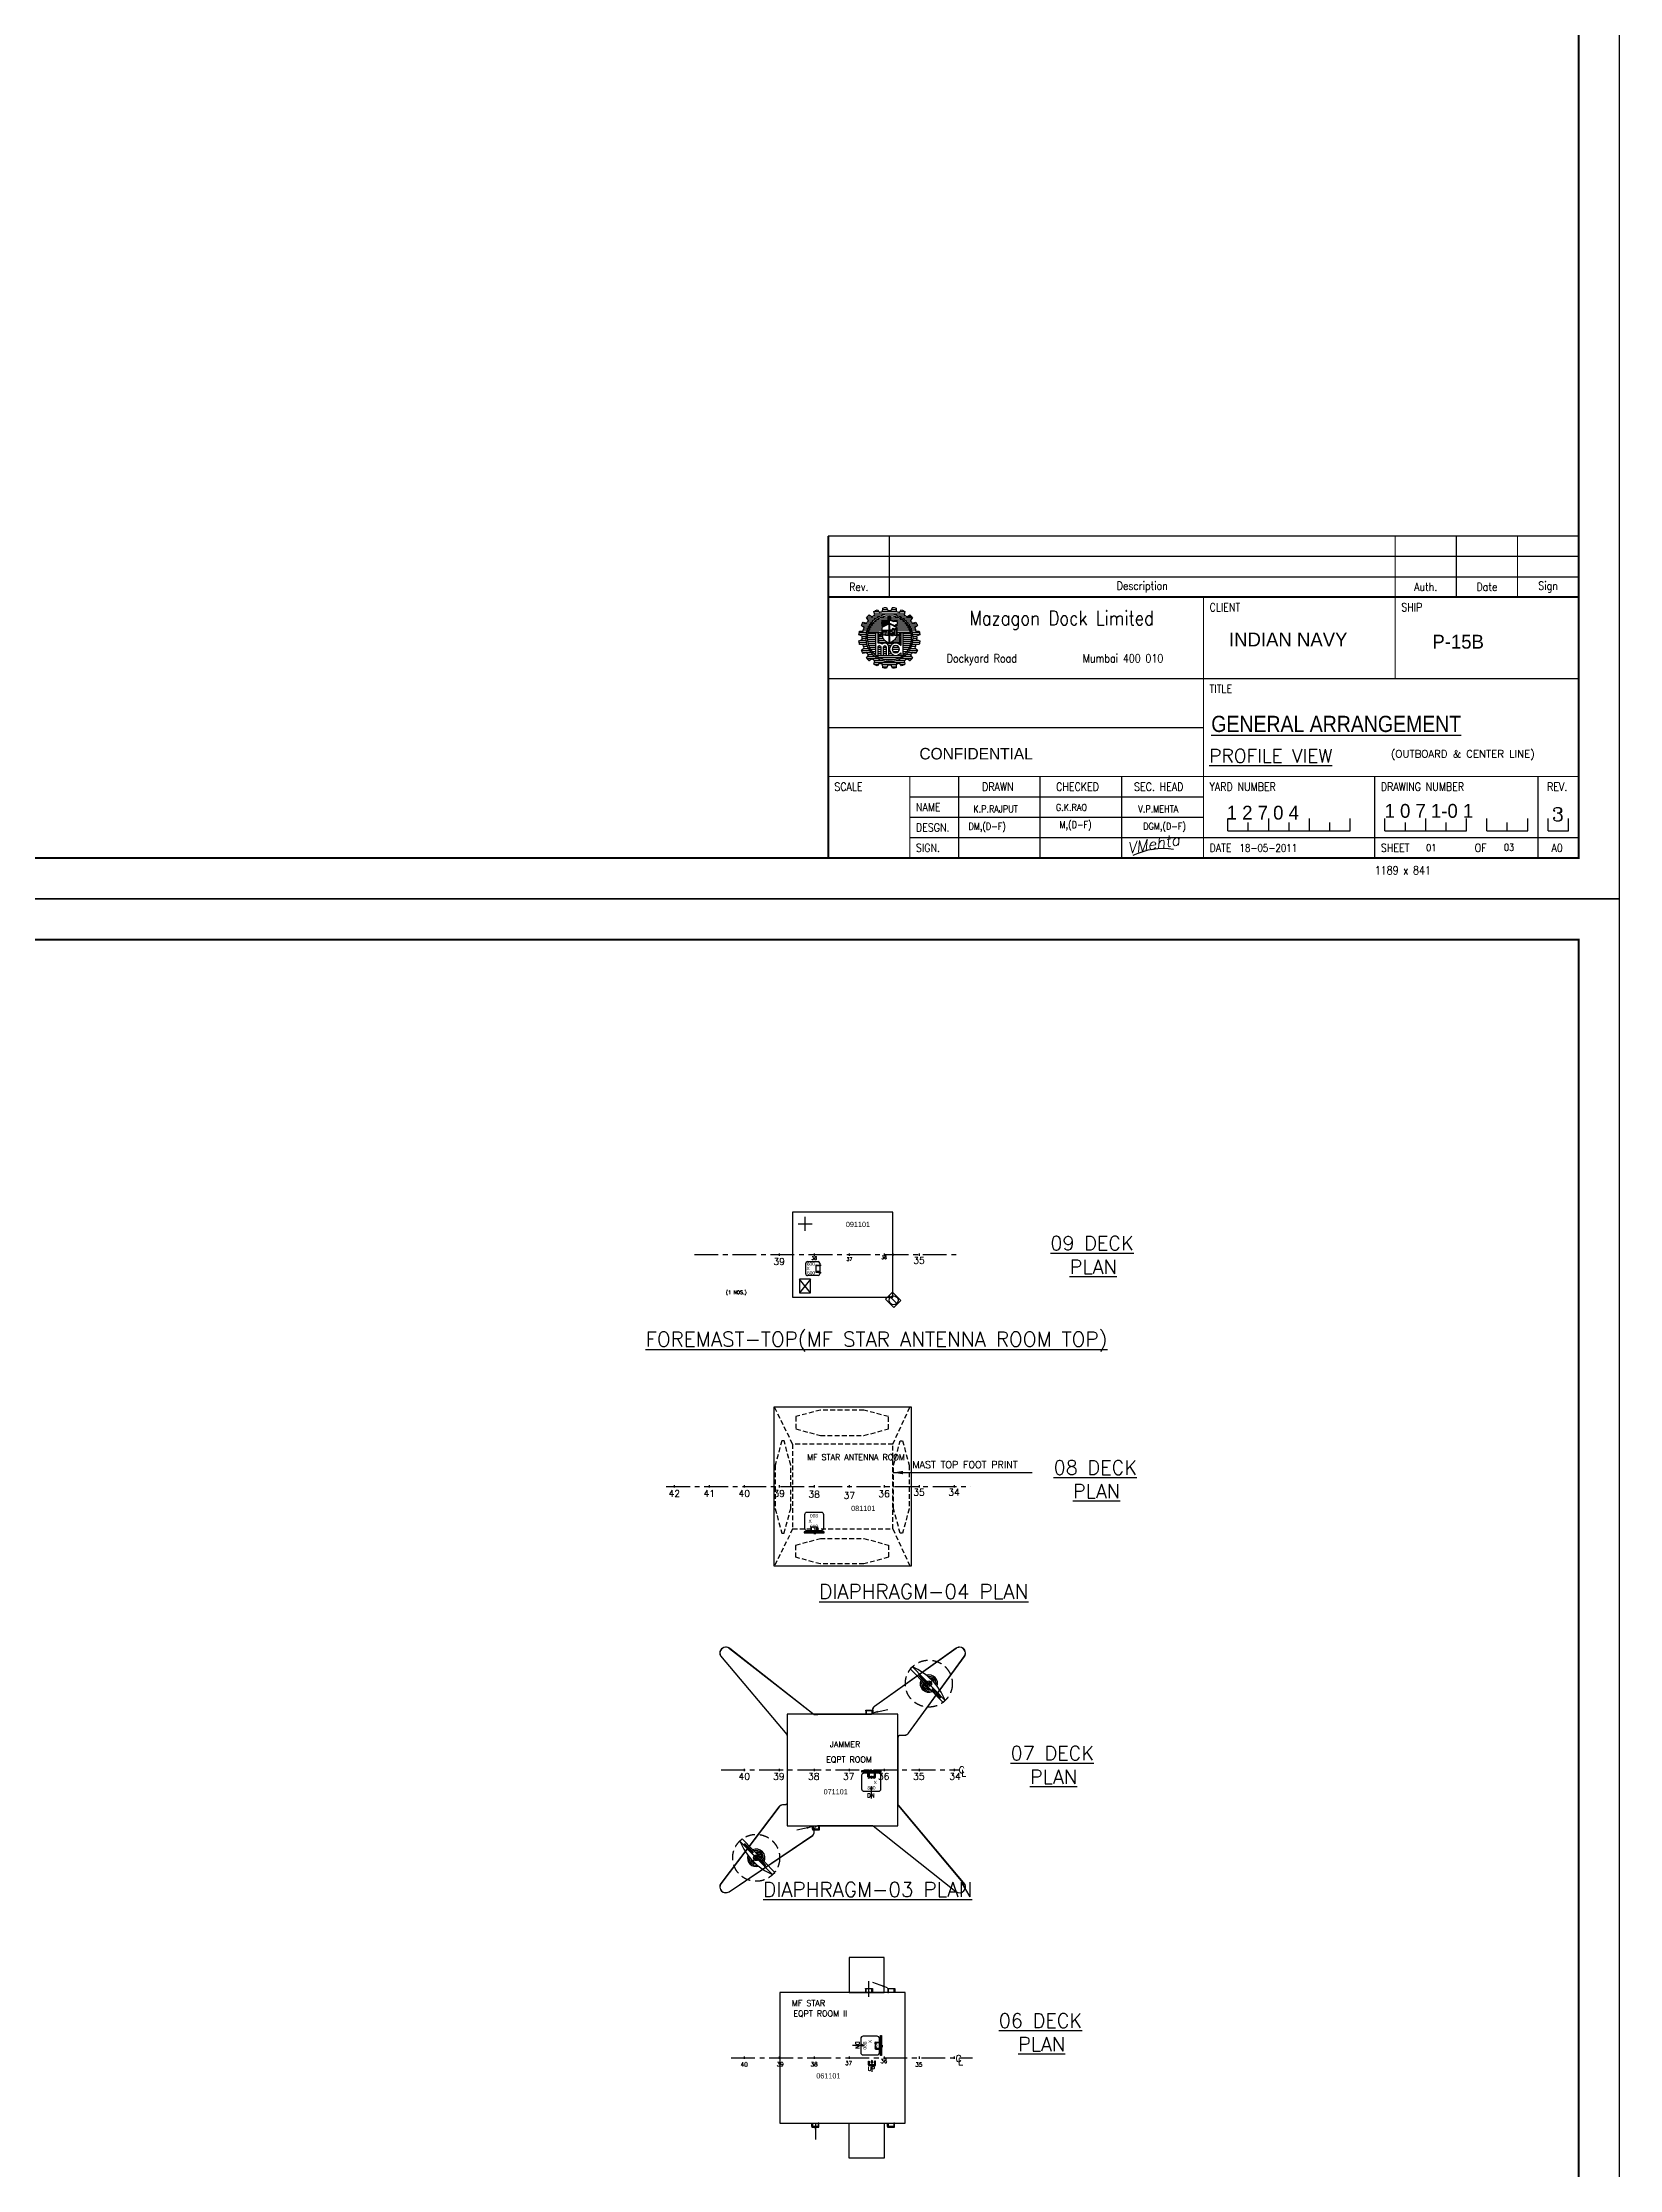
# Model space of a CAD drawing. Header units: inches. Extents: x -439515 to 171412, y -8673 to 415183.
# Drawn here: x 113415 to 171412, y 196892 to 275123 of the extents above; entities that cross this region are included whole.
import ezdxf
from ezdxf.enums import TextEntityAlignment as Align

# ---------------------------------------------------------------- set-up
doc = ezdxf.new("R2010")
doc.units = ezdxf.units.IN
doc.header["$LTSCALE"] = 700
doc.header["$MEASUREMENT"] = 0
for name, pattern in [('CENTER', [2, 1.25, -0.25, 0.25, -0.25]), ('DASHED', [0.75, 0.5, -0.25]), ('HIDDEN', [0.375, 0.25, -0.125])]:
    doc.linetypes.add(name, pattern=pattern)
for name, color, linetype in [('00', 7, 'Continuous'), ('01', 7, 'Continuous'), ('COMPT.NOS', 4, 'Continuous'), ('COMPTNAME', 7, 'Continuous'), ('HATCH', 142, 'Continuous'), ('HATCHES', 7, 'Continuous'), ('INDEX', 7, 'Continuous'), ('LIGHT_BULKHEADS', 7, 'Continuous'), ('PLAT1', 3, 'Continuous'), ('UP-DOWN', 7, 'Continuous'), ('WEAPON TEXT', 7, 'Continuous')]:
    doc.layers.add(name, color=color, linetype=linetype)
doc.styles.add('ROMANS', font='romans')
doc.styles.add('ROMANT', font='romant', dxfattribs={"width": 0.85, "height": 45})
doc.styles.add('SCRIPT', font='scriptc.shx', dxfattribs={"width": 0.8, "height": 150})
doc.styles.add('style1', font='romans.shx', dxfattribs={"height": 250})
doc.styles.add('style2', font='romanc.shx')
doc.dimstyles.new('ISO-25', dxfattribs={"dimtxt": 2.5, "dimasz": 2.5, "dimexe": 1.25, "dimexo": 0.625, "dimtad": 1, "dimdsep": 46, "dimtxsty": 'Standard', "dimcen": 2.5, "dimadec": 0, "dimazin": 0, "dimtfac": 1, "dimtmove": 2, "dimatfit": 3, "dimfxl": 1, "dimtolj": 1, "dimtzin": 0, "dimarcsym": 0})
doc.dimstyles.new('N HINDURAO', dxfattribs={"dimscale": 150, "dimtxt": 2.25, "dimasz": 2.5, "dimexe": 0.625, "dimexo": 0.625, "dimtad": 1, "dimdec": 0, "dimtxsty": 'ROMANS', "dimcen": 2.5, "dimclrd": 256, "dimclre": 7, "dimadec": 0, "dimazin": 0, "dimtfac": 1, "dimtdec": 0, "dimtmove": 0, "dimatfit": 3, "dimfxl": 1, "dimlwe": -1, "dimarcsym": 0})
doc.dimstyles.get("Standard").update_dxf_attribs({"dimtxt": 150.18, "dimasz": 200.18, "dimexe": 0.8, "dimexo": 0.625, "dimgap": 0.09, "dimtad": 0, "dimtih": 1, "dimtoh": 1, "dimdec": 0, "dimzin": 0, "dimdsep": 46, "dimtxsty": 'Standard', "dimcen": 8.09, "dimclrd": 40, "dimclre": 40, "dimadec": 0, "dimazin": 0, "dimtfac": 1, "dimtdec": 0, "dimtofl": 0, "dimtmove": 0, "dimatfit": 3, "dimfxl": 1, "dimtolj": 1, "dimtzin": 0, "dimarcsym": 0})

# ---------------------------------------------------------------- blocks, each defined once
blk = doc.blocks.new('fghghj')
at = {"color": 3, "linetype": 'Continuous'}
blk.add_lwpolyline([(318315, -37952), (318615, -37952), (318615, -37927), (318315, -37927)], close=True, dxfattribs=at)
at = {"layer": '00', "color": 3}
for points in [[(318345, -38102), (318345, -37952), (318315, -37952), (318315, -38102)], [(318585, -38102), (318585, -37952), (318615, -37952), (318615, -38102)]]:
    blk.add_lwpolyline(points, close=True, dxfattribs=at)
at = {"layer": '01', "color": 4, "linetype": 'ByBlock'}
blk.add_line((318615, -37927), (318615, -37927), dxfattribs=at)
blk.add_line((318615, -37927), (318615, -37927), dxfattribs=at)
blk = doc.blocks.new('wthatchpln1')
at = {"color": 5}
blk.add_line((193269, 660133), (193269, 659708), dxfattribs=at)
for points in [[(193269, 660346), (193229, 660346), (193229, 660433), (193269, 660433)], [(193269, 660096), (193229, 660096), (193229, 660183), (193269, 660183)], [(193269, 659921), (193229, 659921), (193229, 659833), (193269, 659833)], [(193319, 660558), (193269, 660558), (193269, 659708), (193319, 659708)], [(193349, 660205), (193319, 660205), (193319, 660115), (193349, 660115)]]:
    blk.add_lwpolyline(points, close=True, dxfattribs=at)
at = {"layer": 'HATCH'}
blk.add_lwpolyline([(192429, 659833), (192429, 660433, -0.414214), (192529, 660533), (193129, 660533, -0.414214), (193229, 660433), (193229, 659833, -0.414214), (193129, 659733), (192529, 659733, -0.414214)], format="xyb", close=True, dxfattribs=at)
at = {"color": 3, "linetype": 'Continuous', "xscale": -1, "rotation": 90}
blk.add_blockref('fghghj', (155127, 978598), dxfattribs=at)
at = {"layer": 'HATCHES'}
for s, rotation, p in [('800', 270, (192511, 660297)), ('  X', 90, (192896, 659775)), ('800', 270, (192972, 660297))]:
    blk.add_text(s, height=150, rotation=rotation, dxfattribs=at).set_placement(p)
blk = doc.blocks.new('.8x.8mhatchplan11')
at = {"color": 5}
blk.add_line((216928, 639611), (216928, 640036), dxfattribs=at)
for points in [[(216928, 639823), (216888, 639823), (216888, 639911), (216928, 639911)], [(216928, 639648), (216888, 639648), (216888, 639561), (216928, 639561)], [(216978, 639186), (216928, 639186), (216928, 640036), (216978, 640036)], [(217008, 639539), (216978, 639539), (216978, 639629), (217008, 639629)], [(216928, 639398), (216888, 639398), (216888, 639311), (216928, 639311)]]:
    blk.add_lwpolyline(points, close=True, dxfattribs=at)
at = {"layer": 'HATCHES'}
blk.add_lwpolyline([(216088, 639911), (216088, 639311, 0.414214), (216188, 639211), (216788, 639211, 0.414214), (216888, 639311), (216888, 639911, 0.414214), (216788, 640011), (216188, 640011, 0.414214)], format="xyb", close=True, dxfattribs=at)
at = {"color": 3, "linetype": 'Continuous', "rotation": 90}
blk.add_blockref('fghghj', (178786, 321146), dxfattribs=at)
at = {"layer": 'HATCHES', "text_generation_flag": 4}
for s, p in [('800', (216341, 639785)), ('  X', (216556, 639969)), ('800', (216803, 639785))]:
    blk.add_text(s, height=150, rotation=270, dxfattribs=at).set_placement(p)
blk = doc.blocks.new('TITLE')
for p, q in [((-184, 79), (0, 79)), ((-184, 74), (0, 74)), ((-184, 69), (0, 69)), ((-184, 32), (-92, 32)), ((-152, 0), (-152, 20)), ((-132, 0), (-132, 20)), ((-112, 0), (-112, 20)), ((-164, 15), (-92, 15)), ((-164, 10), (-92, 10)), ((-86, 6.7), (-86, 9.7)), ((-86, 6.7), (-56, 6.7)), ((-81, 6.7), (-81, 8.7)), ((-76, 6.7), (-76, 9.7)), ((-71, 6.7), (-71, 8.7)), ((-66, 6.7), (-66, 9.7)), ((-61, 6.7), (-61, 8.7)), ((-56, 6.7), (-56, 9.7)), ((-47.5, 6.7), (-47.5, 9.7)), ((-47.5, 6.7), (-27.5, 6.7)), ((-42.5, 6.7), (-42.5, 8.7)), ((-37.5, 6.7), (-37.5, 9.7)), ((-32.5, 6.7), (-32.5, 8.7)), ((-27.5, 6.7), (-27.5, 9.7)), ((-22.5, 6.7), (-22.5, 9.7)), ((-22.5, 6.7), (-12.5, 6.7)), ((-17.5, 6.7), (-17.5, 8.7)), ((-12.5, 6.7), (-12.5, 9.7)), ((-12.5, 6.7), (-12.5, 9.7)), ((-7.5, 6.7), (-7.5, 9.7)), ((-7.5, 6.7), (-2.5, 6.7)), ((-2.5, 6.7), (-2.5, 9.7)), ((-92, 5), (-164, 5))]:
    blk.add_line(p, q)
at = {"color": 5}
for p, q in [((-175.67, 57.43), (-173.69, 57.43)), ((-174.59, 58.93), (-172.08, 58.93)), ((-174.41, 57.93), (-173.28, 57.93)), ((-174.27, 58.43), (-172.76, 58.43)), ((-174.18, 59.43), (-173.68, 59.43)), ((-172.9, 59.43), (-171.07, 59.43)), ((-172.8, 60.43), (-171.62, 60.43)), ((-172.67, 59.93), (-165.33, 59.93)), ((-170.83, 60.43), (-167.17, 60.43)), ((-170.65, 60.93), (-169.51, 60.93)), ((-170.04, 61.43), (-169.71, 61.43)), ((-169.25, 60.68), (-168.75, 60.68)), ((-168.49, 60.93), (-167.35, 60.93)), ((-168.3, 61.43), (-167.97, 61.43)), ((-166.93, 59.43), (-165.1, 59.43)), ((-166.38, 60.43), (-165.2, 60.43)), ((-165.92, 58.93), (-163.41, 58.93)), ((-165.24, 58.43), (-163.73, 58.43)), ((-164.72, 59.18), (-163.58, 59.18)), ((-164.72, 57.93), (-163.59, 57.93)), ((-164.33, 59.43), (-163.83, 59.43)), ((-164.31, 57.43), (-162.33, 57.43)), ((-176.44, 54.93), (-174.74, 54.93)), ((-176.42, 52.93), (-174.71, 52.93)), ((-176.36, 55.43), (-174.63, 55.43)), ((-176.33, 52.43), (-174.59, 52.43)), ((-176.09, 53.43), (-174.78, 53.43)), ((-175.8, 56.93), (-174.02, 56.93)), ((-175.72, 54.43), (-174.79, 54.43)), ((-175.68, 53.93), (-174.81, 53.93)), ((-175.4, 55.93), (-174.48, 55.93)), ((-175.23, 56.43), (-174.28, 56.43)), ((-166.26, 52.19), (-166.23, 52.19)), ((-163.98, 56.93), (-162.2, 56.93)), ((-163.72, 56.43), (-162.77, 56.43)), ((-163.52, 55.93), (-162.6, 55.93)), ((-163.41, 52.43), (-161.67, 52.43)), ((-163.37, 55.43), (-161.64, 55.43)), ((-163.29, 52.93), (-161.58, 52.93)), ((-163.26, 54.93), (-161.56, 54.93)), ((-163.22, 53.43), (-161.91, 53.43)), ((-163.21, 54.43), (-162.28, 54.43)), ((-163.19, 53.93), (-162.32, 53.93)), ((-175.84, 50.93), (-173.93, 50.93)), ((-175.6, 50.43), (-173.58, 50.43)), ((-175.37, 51.43), (-174.21, 51.43)), ((-175.35, 51.93), (-174.43, 51.93)), ((-174.53, 48.93), (-171.84, 48.93)), ((-174.36, 49.43), (-172.59, 49.43)), ((-174.3, 49.93), (-173.15, 49.93)), ((-174.02, 48.43), (-173.9, 48.43)), ((-172.7, 47.93), (-165.3, 47.93)), ((-172.69, 48.43), (-170.65, 48.43)), ((-172.62, 47.43), (-171.74, 47.43)), ((-170.67, 47.43), (-167.33, 47.43)), ((-167.35, 48.43), (-165.31, 48.43)), ((-166.33, 50.19), (-166.23, 50.19)), ((-166.26, 47.43), (-165.39, 47.43)), ((-166.17, 48.93), (-163.48, 48.93)), ((-165.42, 49.43), (-163.64, 49.43)), ((-164.86, 49.93), (-163.7, 49.93)), ((-164.42, 50.43), (-162.41, 50.43)), ((-164.1, 48.43), (-163.98, 48.43)), ((-164.07, 50.93), (-162.16, 50.93)), ((-163.79, 51.43), (-162.63, 51.43)), ((-163.57, 51.93), (-162.65, 51.93)), ((-170.64, 46.93), (-169.57, 46.93)), ((-168.44, 46.93), (-167.36, 46.93))]:
    blk.add_line(p, q, dxfattribs=at)
at = {"color": 2}
for p, q in [((-173.13, 57.43), (-170.98, 57.43)), ((-172.65, 57.93), (-170.98, 57.93)), ((-172.03, 58.43), (-169.38, 58.43)), ((-171.12, 58.93), (-169.38, 58.93)), ((-168.62, 58.93), (-166.89, 58.93)), ((-168.62, 58.43), (-165.97, 58.43)), ((-167.9, 57.93), (-167.88, 57.93)), ((-167.02, 57.93), (-165.35, 57.93)), ((-167.02, 57.43), (-164.88, 57.43)), ((-174.17, 55.43), (-170.85, 55.43)), ((-174.01, 55.93), (-170.85, 55.93)), ((-173.78, 56.43), (-170.85, 56.43)), ((-173.49, 56.93), (-170.55, 56.93)), ((-171.57, 54.93), (-171.1, 54.93)), ((-167.45, 56.93), (-164.51, 56.93)), ((-167.15, 56.43), (-164.22, 56.43)), ((-167.15, 55.93), (-164, 55.93)), ((-167.15, 55.43), (-163.83, 55.43)), ((-166.9, 54.93), (-166.43, 54.93))]:
    blk.add_line(p, q, dxfattribs=at)
at = {"color": 4}
for p, q in [((-170.98, 57.93), (-169, 57.93)), ((-170.98, 57.68), (-169, 57.68)), ((-170.98, 57.43), (-169.43, 57.43)), ((-169.38, 59.18), (-168.62, 59.18)), ((-169.38, 58.93), (-168.62, 58.93)), ((-169.38, 58.68), (-168.62, 58.68)), ((-169.38, 58.43), (-169, 58.43)), ((-169.38, 58.18), (-169, 58.18)), ((-168.92, 58.43), (-168.62, 58.43)), ((-170.55, 57.18), (-169.95, 57.18)), ((-170.55, 56.93), (-170.46, 56.93))]:
    blk.add_line(p, q, dxfattribs=at)
at = {"color": 1}
for p, q in [((-174.45, 54.19), (-172.39, 54.19)), ((-174.45, 53.69), (-172.39, 53.69)), ((-174.41, 54.69), (-172.39, 54.69)), ((-174.4, 53.19), (-172.39, 53.19)), ((-174.33, 55.19), (-172.39, 55.19)), ((-174.3, 52.69), (-172.39, 52.69)), ((-174.15, 52.19), (-172.39, 52.19)), ((-171.77, 55.19), (-171.57, 55.19)), ((-171.77, 54.69), (-171.57, 54.69)), ((-171.77, 54.19), (-171.57, 54.19)), ((-171.77, 53.69), (-171.57, 53.69)), ((-171.77, 53.19), (-171.57, 53.19)), ((-171.38, 54.69), (-171.06, 54.69)), ((-171.15, 52.69), (-170.41, 52.69)), ((-169.82, 52.69), (-167.91, 52.69)), ((-169.24, 52.19), (-168.64, 52.19)), ((-167, 52.69), (-166.23, 52.69)), ((-166.94, 54.69), (-166.62, 54.69)), ((-166.43, 55.19), (-166.23, 55.19)), ((-166.43, 54.69), (-166.23, 54.69)), ((-166.43, 54.19), (-166.23, 54.19)), ((-166.43, 53.69), (-166.23, 53.69)), ((-166.43, 53.19), (-166.23, 53.19)), ((-165.61, 55.19), (-163.68, 55.19)), ((-165.61, 54.69), (-163.59, 54.69)), ((-165.61, 54.19), (-163.55, 54.19)), ((-165.61, 53.69), (-163.55, 53.69)), ((-165.61, 53.19), (-163.6, 53.19)), ((-165.61, 52.69), (-163.7, 52.69)), ((-165.61, 52.19), (-163.85, 52.19)), ((-173.95, 51.69), (-172.39, 51.69)), ((-173.68, 51.19), (-172.39, 51.19)), ((-173.34, 50.69), (-172.39, 50.69)), ((-172.91, 50.19), (-172.39, 50.19)), ((-172.35, 49.69), (-165.65, 49.69)), ((-171.77, 51.69), (-171.13, 51.69)), ((-171.77, 51.19), (-171.13, 51.19)), ((-171.77, 50.69), (-171.13, 50.69)), ((-171.77, 50.19), (-171.13, 50.19)), ((-171.58, 49.19), (-166.42, 49.19)), ((-170.44, 51.69), (-169.79, 51.69)), ((-170.43, 51.19), (-169.79, 51.19)), ((-170.43, 50.69), (-169.79, 50.69)), ((-170.43, 50.19), (-169.79, 50.19)), ((-170.26, 48.69), (-167.74, 48.69)), ((-169.15, 51.69), (-168.91, 51.69)), ((-169.15, 51.19), (-168.98, 51.19)), ((-169.15, 50.69), (-168.88, 50.69)), ((-169.15, 50.19), (-168.57, 50.19)), ((-168.34, 51.19), (-166.56, 51.19)), ((-168.22, 51.69), (-166.69, 51.69)), ((-168.16, 50.69), (-166.74, 50.69)), ((-165.61, 51.69), (-164.06, 51.69)), ((-165.61, 51.19), (-164.32, 51.19)), ((-165.61, 50.69), (-164.66, 50.69)), ((-165.61, 50.19), (-165.09, 50.19))]:
    blk.add_line(p, q, dxfattribs=at)
at = {"color": 3}
for p, q in [((-171.77, 52.69), (-171.75, 52.69)), ((-171.57, 53.93), (-170.57, 53.93)), ((-171.57, 53.43), (-170.16, 53.43)), ((-171.57, 52.93), (-169.42, 52.93)), ((-171.38, 54.43), (-170.76, 54.43)), ((-166.43, 52.93), (-168.58, 52.93)), ((-166.43, 53.43), (-167.85, 53.43)), ((-166.43, 53.93), (-167.43, 53.93)), ((-166.62, 54.43), (-167.24, 54.43))]:
    blk.add_line(p, q, dxfattribs=at)
for points, const_width in [([(0, 79), (0, 0), (-184, 0), (-184, 79)], 0.5), ([(-169, 64), (-169, 79)], 0.3), ([(-45, 44), (-45, 79)], 0.3), ([(-30, 64), (-30, 79)], 0.3), ([(-15, 64), (-15, 79)], 0.3), ([(-184, 64), (0, 64)], 0.5), ([(-92, 0), (-92, 64)], 0.3), ([(-184, 44), (0, 44)], 0.3), ([(-184, 20), (0, 20)], 0.3), ([(-164, 0), (-164, 20)], 0.3), ([(-50, 0), (-50, 20)], 0.3), ([(-10, 0), (-10, 20)], 0.3), ([(-92, 5), (0, 5)], 0.3)]:
    blk.add_lwpolyline(points, dxfattribs=dict(const_width=const_width))
at = {"color": 7}
for points in [[(-164.75, 59.16), (-164.03, 59.62, -0.030555), (-163.38, 58.97), (-163.84, 58.25, -0.030541), (-163.36, 57.59), (-162.54, 57.81, -0.030563), (-162.12, 56.99), (-162.78, 56.45, -0.030538), (-162.53, 55.67), (-161.68, 55.62, -0.030561), (-161.54, 54.72), (-162.33, 54.41, -0.030555), (-162.33, 53.59), (-161.54, 53.28, -0.030545), (-161.68, 52.38), (-162.53, 52.33, -0.030521), (-162.78, 51.55), (-162.12, 51.01, -0.030548), (-162.54, 50.19), (-163.36, 50.41, -0.030541), (-163.84, 49.75), (-163.38, 49.03, -0.030544), (-164.03, 48.38), (-164.75, 48.84, -0.03053), (-165.41, 48.36), (-165.19, 47.54, -0.030541), (-166.01, 47.12), (-166.55, 47.78, -0.030556), (-167.33, 47.53), (-167.38, 46.68, -0.030545), (-168.28, 46.54), (-168.59, 47.33, -0.030537), (-169.41, 47.33), (-169.72, 46.54, -0.030594), (-170.62, 46.68), (-170.67, 47.53, -0.030556), (-171.45, 47.78), (-171.99, 47.12, -0.030541), (-172.81, 47.54), (-172.59, 48.36, -0.030515), (-173.25, 48.84), (-173.97, 48.38, -0.030567), (-174.62, 49.03), (-174.16, 49.75, -0.03053), (-174.64, 50.41), (-175.46, 50.19, -0.030556), (-175.88, 51.01), (-175.22, 51.55, -0.030532), (-175.47, 52.33), (-176.32, 52.38, -0.030545), (-176.47, 53.28), (-175.67, 53.59, -0.030555), (-175.67, 54.41), (-176.47, 54.72, -0.030562), (-176.32, 55.62), (-175.47, 55.67, -0.030549), (-175.22, 56.45), (-175.88, 56.99, -0.03057), (-175.46, 57.81), (-174.64, 57.59, -0.03053), (-174.16, 58.25), (-174.62, 58.97, -0.030578), (-173.97, 59.62), (-173.25, 59.16, -0.030537), (-172.59, 59.64), (-172.81, 60.46, -0.030541), (-171.99, 60.88), (-171.45, 60.22, -0.030561), (-170.67, 60.47), (-170.62, 61.32, -0.030589), (-169.72, 61.47), (-169.41, 60.67, -0.030537), (-168.59, 60.67), (-168.28, 61.47, -0.03054), (-167.38, 61.32), (-167.33, 60.47, -0.030561), (-166.55, 60.22), (-166.01, 60.88, -0.030541), (-165.19, 60.46), (-165.41, 59.64, -0.030551), (-164.75, 59.16)], [(-169.15, 49.71), (-169.15, 51.77, 0.66047), (-170.78, 52.47, 0.282754), (-171.77, 52.68), (-171.77, 55.2), (-172.39, 55.2), (-172.39, 49.72), (-172.36, 49.7), (-171.77, 49.7), (-171.77, 51.8, -0.961592), (-171.13, 51.77), (-171.13, 49.7), (-170.43, 49.7), (-170.44, 51.77, -0.999192), (-169.79, 51.77), (-169.79, 49.71), (-169.15, 49.71)], [(-169.66, 54.55), (-169.98, 54.55), (-169.98, 55.05), (-170.09, 55.05), (-170.09, 54.84, -0.414044), (-170.25, 54.69), (-170.42, 54.7), (-170.5, 54.76), (-170.54, 54.85), (-170.57, 54.98), (-170.6, 55.22), (-170.61, 55.35), (-170.42, 55.35), (-170.42, 55.68), (-170.71, 55.68), (-170.71, 55.92), (-169.1, 55.92), (-169.1, 55.68), (-169.23, 55.68), (-169.23, 54.55), (-169.56, 54.55), (-169.56, 55.68), (-169.66, 55.68), (-169.66, 54.55)], [(-165.61, 49.72), (-165.61, 55.2), (-166.23, 55.2), (-166.23, 52.15, 0.720051), (-168.98, 51.23, 0.720051), (-166.23, 50.31), (-166.23, 49.7), (-165.64, 49.7)], [(-168.42, 55.26), (-168.34, 55.25), (-168.25, 55.24), (-168.18, 55.24), (-168.12, 55.23), (-168.07, 55.22), (-168.03, 55.21), (-168, 55.2), (-167.97, 55.19), (-167.95, 55.18), (-167.93, 55.17), (-167.91, 55.16), (-167.89, 55.14), (-167.88, 55.13), (-167.87, 55.11), (-167.86, 55.1), (-167.85, 55.08), (-167.84, 55.06), (-167.84, 55.04), (-167.83, 55.02), (-167.82, 55), (-167.82, 54.99), (-167.81, 54.97), (-167.81, 54.95), (-167.81, 54.93), (-167.8, 54.92), (-167.8, 54.9), (-167.8, 54.89), (-167.8, 54.88), (-167.8, 54.86), (-167.8, 54.85), (-167.8, 54.84), (-167.81, 54.82), (-167.81, 54.81), (-167.82, 54.79), (-167.82, 54.77), (-167.83, 54.75), (-167.84, 54.73), (-167.85, 54.71), (-167.86, 54.69), (-167.87, 54.68), (-167.88, 54.66), (-167.89, 54.64), (-167.9, 54.63), (-168.03, 54.5), (-168.29, 54.48), (-168.47, 54.52), (-168.52, 54.55), (-168.55, 54.55), (-168.57, 54.56), (-168.59, 54.58), (-168.62, 54.59), (-168.64, 54.6), (-168.67, 54.62), (-168.67, 54.62), (-168.68, 54.62), (-168.82, 54.7), (-168.87, 54.73), (-168.76, 55), (-168.7, 54.96), (-168.57, 54.89), (-168.43, 54.83), (-168.34, 54.81, 0.0031), (-168.29, 54.81, 0.006138), (-168.23, 54.81, 0.007533), (-168.19, 54.82, 0.074922), (-168.16, 54.82, 0.058387), (-168.13, 54.84, 0.078489), (-168.12, 54.85, 0.076313), (-168.1, 54.87, 0.107282), (-168.1, 54.9, 0.085825), (-168.11, 54.92, 0.079641), (-168.12, 54.95, 0.150922), (-168.14, 54.96, 0.019963), (-168.16, 54.96, 0.016112), (-168.19, 54.96), (-168.21, 54.96), (-168.24, 54.97, 0.018332), (-168.27, 54.97, 0.011157), (-168.32, 54.97), (-168.36, 54.97), (-168.4, 54.97), (-168.43, 54.98), (-168.47, 54.98), (-168.49, 54.99), (-168.52, 54.99), (-168.54, 55), (-168.56, 55), (-168.58, 55.01), (-168.59, 55.02), (-168.61, 55.02), (-168.62, 55.03), (-168.64, 55.03), (-168.65, 55.04), (-168.66, 55.04), (-168.68, 55.05), (-168.69, 55.05), (-168.7, 55.06), (-168.71, 55.07), (-168.72, 55.07), (-168.73, 55.08), (-168.74, 55.09), (-168.75, 55.09), (-168.76, 55.1), (-168.77, 55.11), (-168.77, 55.12), (-168.78, 55.12), (-168.79, 55.14), (-168.81, 55.15), (-168.82, 55.17), (-168.83, 55.18), (-168.84, 55.2, -0.459663), (-168.6, 55.6), (-168.21, 55.6), (-168.21, 55.68), (-168.86, 55.68), (-168.86, 55.94), (-167.23, 55.94), (-167.23, 55.69), (-167.38, 55.69), (-167.38, 54.55), (-167.71, 54.55), (-167.71, 55.68), (-167.83, 55.68), (-167.83, 55.33), (-168.41, 55.33, 0.888695), (-168.41, 55.26)], [(-168.31, 56.22), (-168.16, 56.39, 0.35935), (-167.42, 56.38), (-167.28, 56.2, -0.359283), (-168.31, 56.22)], [(-166.56, 51.23, 0.999727), (-168.34, 51.23, 0.999727), (-166.56, 51.23)]]:
    blk.add_lwpolyline(points, format="xyb", dxfattribs=at)
at = {"color": 6}
blk.add_lwpolyline([(-163.19, 54, 0.999963), (-174.81, 54, 0.999963), (-163.19, 54)], format="xyb", dxfattribs=at)
at = {"color": 1}
blk.add_lwpolyline([(-174.19, 55.37), (-174.28, 55.37, -0.773243), (-163.72, 55.37), (-163.82, 55.37, 0.76955), (-174.19, 55.37)], format="xyb", dxfattribs=at)
at = {"color": 3}
for points in [[(-169, 58.47), (-168.62, 58.28), (-168.62, 59.33), (-169, 59.36), (-169.38, 59.33), (-169.38, 57.99), (-170.98, 57.99), (-170.98, 57.28), (-170.55, 57.28), (-170.55, 56.88), (-169, 57.64), (-169, 58.47)], [(-169, 57.64), (-167.45, 56.87), (-167.45, 57.28), (-167.02, 57.28), (-167.02, 57.99), (-167.88, 57.99), (-167.88, 57.92), (-168.62, 58.28)], [(-169.07, 52.81), (-171.57, 52.81), (-171.57, 54.27), (-170.84, 54.88), (-170.85, 54.98), (-170.85, 55.02), (-170.85, 55.14), (-171.57, 54.54), (-171.57, 55.37), (-174.28, 55.37)], [(-168.93, 52.81), (-166.43, 52.81), (-166.43, 54.27), (-167.16, 54.88), (-167.15, 54.98), (-167.15, 55.02), (-167.15, 55.14), (-166.43, 54.54), (-166.43, 55.37), (-163.72, 55.37)]]:
    blk.add_lwpolyline(points, dxfattribs=at)
at = {"color": 4}
for points in [[(-169.07, 52.81), (-169.07, 57.43), (-170.85, 56.56), (-170.85, 55.35), (-170.85, 55.02), (-170.85, 54.98), (-170.84, 54.78), (-170.81, 54.61), (-170.72, 54.26), (-170.69, 54.18), (-170.61, 54), (-170.54, 53.86), (-170.45, 53.73), (-170.38, 53.64), (-170.26, 53.52), (-170.06, 53.34), (-169.84, 53.18), (-169.7, 53.08), (-169.51, 52.97), (-169.43, 52.93), (-169.35, 52.9), (-169.21, 52.85), (-169.16, 52.83), (-169.11, 52.82), (-169.07, 52.81)], [(-168.93, 52.81), (-168.93, 57.43), (-167.15, 56.56), (-167.15, 55.35), (-167.15, 55.02), (-167.15, 54.98), (-167.16, 54.78), (-167.19, 54.61), (-167.28, 54.26), (-167.31, 54.18), (-167.39, 54), (-167.47, 53.86), (-167.55, 53.73), (-167.62, 53.64), (-167.74, 53.52), (-167.95, 53.34), (-168.16, 53.18), (-168.3, 53.08), (-168.49, 52.97), (-168.57, 52.93), (-168.65, 52.9), (-168.79, 52.85), (-168.84, 52.83), (-168.89, 52.82), (-168.93, 52.81)]]:
    blk.add_lwpolyline(points, dxfattribs=at)
blk.add_lwpolyline([(-174.28, 55.37, 0.99991), (-163.72, 52.63, 0.127923), (-163.72, 55.37)], format="xyb", dxfattribs=at)
at = {"color": 7}
blk.add_lwpolyline([(-170.09, 55.68), (-169.99, 55.68), (-169.99, 55.35), (-170.09, 55.35), (-170.09, 55.68)], dxfattribs=at)
at = {"style": 'ROMANS', "width": 0.85}
for s, p in [('Description', (-107, 66.5)), ('Sign', (-7.5, 66.5)), ('Rev.', (-176.5, 66.5)), ('Auth.', (-37.5, 66.5)), ('Date', (-22.5, 66.5))]:
    blk.add_text(s, height=2, dxfattribs=at).set_placement(p, align=Align.MIDDLE)
at = {"color": 7, "style": 'ROMANT', "width": 0.85}
blk.add_text('Mazagon Dock Limited', height=3.5, dxfattribs=at).set_placement((-126.77, 57.1), align=Align.CENTER)
at = {"color": 7, "style": 'ROMANS', "width": 0.85}
for s, p in [('CLIENT', (-90.5, 60.5)), ('SHIP', (-43.5, 60.5)), ('Dockyard Road', (-154.93, 47.98)), ('Mumbai 400 010', (-121.59, 47.98)), ('TITLE', (-90.5, 40.5)), ('SCALE', (-182.5, 16.5)), ('DRAWN', (-146.27, 16.5)), ('CHECKED', (-128.12, 16.5)), ('SEC. HEAD', (-109.01, 16.5)), ('YARD NUMBER', (-90.5, 16.5)), ('DRAWING NUMBER', (-48.5, 16.5)), ('REV.', (-7.74, 16.5)), ('NAME', (-162.5, 11.5)), ('DESGN.', (-162.5, 6.5)), ('SIGN.', (-162.5, 1.5)), ('DATE', (-90.5, 1.5)), ('SHEET', (-48.5, 1.5)), ('OF', (-25.5, 1.5))]:
    blk.add_text(s, height=2, dxfattribs=at).set_placement(p)
at = {"style": 'ROMANS', "width": 0.85}
blk.add_attdef('SIZE', (-6.67, 1.5), '', height=2, dxfattribs=at)
at = {"layer": 'INDEX', "color": 1}
blk.add_text('CONFIDENTIAL', height=2.8333, dxfattribs=at).set_placement((-161.64, 24.18))
blk = doc.blocks.new('A$C4BFF05FE')
at = {"color": 3}
blk.add_lwpolyline([(-1189, 0), (0, 0), (0, 841), (-1189, 841)], close=True, dxfattribs=at)
at = {"color": 4, "const_width": 0.5}
blk.add_lwpolyline([(-1169, 10), (-10, 10), (-10, 831), (-1169, 831)], close=True, dxfattribs=at)
blk.add_blockref('TITLE', (-10, 10)).add_auto_attribs({'SIZE': 'A0'})
at = {"color": 3, "style": 'ROMANS', "width": 0.85}
blk.add_text('1189 x 841', height=2, dxfattribs=at).set_placement((-60, 6))
blk = doc.blocks.new('A$C3CA151A9')
at = {"color": 5}
for p, q in [((0, 100), (0, 700)), ((100, 800), (700, 800)), ((800, 700), (800, 100)), ((700, 0), (100, 0))]:
    blk.add_line(p, q, dxfattribs=at)
for centre, start, end in [((100, 700), 90, 180), ((100, 100), 180, 270), ((700, 700), 0, 90), ((700, 100), 270, 0)]:
    blk.add_arc(centre, 100, start, end, dxfattribs=at)
at = {"layer": 'LIGHT_BULKHEADS', "color": 5, "linetype": 'Continuous', "ltscale": 0.2}
for p, q in [((213, 728), (213, 876)), ((633, 728), (633, 876))]:
    blk.add_line(p, q, dxfattribs=at)
blk = doc.blocks.new('DDDD')
at = {"color": 3}
blk.add_line((101547, 362827), (101547, 362077), dxfattribs=at)
blk.add_lwpolyline([(100542, 362452), (102552, 362452), (102552, 362582), (100542, 362582)], close=True, dxfattribs=at)
for radius in [117, 67.9]:
    blk.add_circle((101547, 362452), radius, dxfattribs=at)
for centre, radius, start, end in [((101547, 364958), 2700, 248.14175, 291.85825), ((101547, 362452), 375, 20.28357, 159.71643), ((101547, 362452), 375, 207.56858, 332.43142), ((101547, 362452), 312, 24.58231, 155.41769), ((101547, 362452), 312, 215.64836, 324.35164), ((101547, 362452), 250, 31.33225, 148.66775), ((101547, 362452), 250, 229.16292, 310.83708)]:
    blk.add_arc(centre, radius, start, end, dxfattribs=at)
blk = doc.blocks.new('2222')
blk.add_blockref('DDDD', (0, 0))
at = {"color": 3, "linetype": 'Continuous', "style": 'ROMANS'}
for s, height, p in [('%%UNAVIGATION      ANTENNA', 72, (100756, 362472)), ('%%UPEDESTAL UNIT', 31.5, (101373, 362605)), ('%%UANTENNA', 31.5, (101443, 362716))]:
    blk.add_text(s, height=height, dxfattribs=at).set_placement(p)
blk = doc.blocks.new('dfer45')
at = {"color": 40}
for p, q in [((-131930, 120161), (-131830, 120198)), ((-131930, 120161), (-131830, 120125)), ((-131830, 120198), (-131830, 120161)), ((-131830, 120125), (-131830, 120161))]:
    blk.add_line(p, q, dxfattribs=at)
at = {"layer": 'UP-DOWN', "color": 40}
blk.add_leader([(-131930, 120161), (-131427, 120161)], dimstyle='ISO-25', dxfattribs=at)

msp = doc.modelspace()

# ---------------------------------------------------------------- linework, layer by layer
at = {"color": 0, "linetype": 'ByBlock', "lineweight": -2, "ltscale": 0.2}
for p, q in [((141205.5, 231677.9), (141719.9, 231677.9)), ((141462.7, 231420.6), (141462.7, 231935.1))]:
    msp.add_line(p, q, dxfattribs=at)
at = {"color": 5, "linetype": 'CENTER'}
for p, q in [((137389.8, 230542.5), (147051.1, 230542.5)), ((136353.4, 222013.2), (147553.7, 222013.2)), ((138376.5, 211585.8), (147134.2, 211585.8)), ((138742.4, 200999.3), (147612.5, 200999.3))]:
    msp.add_line(p, q, dxfattribs=at)
at = {"color": 7}
for p, q in [((140507.8, 230585.4), (140507.8, 230499.7)), ((141001.3, 230585.4), (141001.3, 230499.7)), ((141794.4, 230585.4), (141794.4, 230499.7)), ((143081, 230585.4), (143081, 230499.7)), ((144366.5, 230585.4), (144366.5, 230499.7)), ((144688, 230585.4), (144688, 230499.7)), ((145652, 230585.4), (145652, 230499.7)), ((139221.7, 222056.1), (139221.7, 221970.4)), ((140507.8, 222056.1), (140507.8, 221970.4)), ((141794.4, 222056.1), (141794.4, 221970.4)), ((143080.4, 222056.1), (143080.4, 221970.4)), ((144366, 222056.1), (144366, 221970.4)), ((145652, 222056.1), (145652, 221970.4)), ((139221.7, 201042.2), (139221.7, 200956.4)), ((140507.8, 201042.2), (140507.8, 200956.4)), ((141793.8, 201042.2), (141793.8, 200956.4)), ((143079.9, 201042.2), (143079.9, 200956.4)), ((144366, 201042.2), (144366, 200956.4)), ((145652, 201042.2), (145652, 200956.4)), ((146938.1, 201042.2), (146938.1, 200956.4))]:
    msp.add_line(p, q, dxfattribs=at)
for p, q in [((144417, 228906.1), (144675.2, 229163.6)), ((144417.2, 228906.4), (144724.6, 228593.3)), ((144546, 229034.7), (144853.6, 228721.9)), ((144675.2, 229163.6), (144982.6, 228850.5)), ((144724.6, 228593.3), (144982.6, 228850.5)), ((136649.6, 222056.1), (136649.6, 221970.4)), ((137935.7, 222056.1), (137935.7, 221970.4)), ((146938.1, 222056.1), (146938.1, 221970.4)), ((139221.7, 211628.7), (139221.7, 211543)), ((140507.8, 211628.7), (140507.8, 211543)), ((141793.8, 211628.7), (141793.8, 211543)), ((143079.9, 211628.7), (143079.9, 211543)), ((144366, 211628.7), (144366, 211543)), ((145652, 211628.7), (145652, 211543)), ((146938.1, 211628.7), (146938.1, 211543))]:
    msp.add_line(p, q)
at = {"linetype": 'Continuous'}
for p, q in [((145377.7, 224928.3), (140311.6, 224928.3)), ((140311.6, 224928.3), (140311.6, 219098.2)), ((145377.7, 219098.2), (145377.7, 224928.3)), ((140311.6, 219098.2), (145377.7, 219098.2)), ((143776.3, 213623.8), (141932.3, 213623.8)), ((140803.6, 212780.8), (140803.6, 210437.5)), ((144880.4, 210434.1), (144880.4, 212681.3))]:
    msp.add_line(p, q, dxfattribs=at)
at = {"linetype": 'HIDDEN'}
for p, q in [((141000.8, 223575.4), (140337.4, 224928.3)), ((144687.5, 223575.4), (145310.1, 224928.3)), ((141000.8, 220451.1), (140337.4, 219098.2)), ((144687.5, 220451.1), (145310.1, 219098.2))]:
    msp.add_line(p, q, dxfattribs=at)
msp.add_lwpolyline([(141001.3, 228980.4), (144688, 228980.4), (144688, 232104.7), (141001.3, 232104.7)], close=True)
at = {"linetype": 'Continuous'}
for points in [[(141259.5, 229638.8), (141259.5, 229141.6), (141653.9, 229141.6), (141653.9, 229638.8)], [(140806.1, 209534.6), (144867.8, 209534.6), (144867.8, 213637.1), (140806.1, 213637.1)], [(140532.4, 198595.2), (145136.1, 198595.2), (145136.1, 203403.4), (140532.4, 203403.4)]]:
    msp.add_lwpolyline(points, close=True, dxfattribs=at)
msp.add_lwpolyline([(141653.9, 229638.8), (141259.5, 229141.6), (141653.9, 229141.6), (141259.5, 229638.8)], dxfattribs=at)
at = {"linetype": 'HIDDEN'}
for points in [[(142023.8, 224824.2), (141121.1, 224581.3), (141121.1, 224130.2), (142023.8, 223887.3), (142823.8, 223887.3), (143623.7, 223887.3), (144526.4, 224130.2), (144526.4, 224581.3), (143623.7, 224824.2), (142823.8, 224824.2)], [(140361.9, 221194.3), (140604.8, 220291.6), (140687.8, 220291.6), (140930.7, 221194.3), (140930.7, 221994.3), (140930.7, 222794.3), (140687.8, 223697), (140604.8, 223697), (140361.9, 222794.3), (140361.9, 221994.3)], [(141000.8, 220451.1), (144687.5, 220451.1), (144687.5, 223575.4), (141000.8, 223575.4)], [(145285.6, 221194.3), (145042.7, 220291.6), (144959.7, 220291.6), (144716.8, 221194.3), (144716.8, 221994.3), (144716.8, 222794.3), (144959.7, 223697), (145042.7, 223697), (145285.6, 222794.3), (145285.6, 221994.3)], [(142023.8, 219164.4), (141121.1, 219407.3), (141121.1, 219858.4), (142023.8, 220101.3), (142823.8, 220101.3), (143623.7, 220101.3), (144526.4, 219858.4), (144526.4, 219407.3), (143623.7, 219164.4), (142823.8, 219164.4)]]:
    msp.add_lwpolyline(points, close=True, dxfattribs=at)
at = {"linetype": 'Continuous'}
for points in [[(141932.3, 213623.8), (141927.5, 213625.6), (141924.5, 213617.3), (141794.7, 213617.3), (138689.9, 216047.8, 0.2022686), (138528.8, 216103.8, 0.2522214), (138352.2, 215993.7, 0.2559775), (138348.5, 215782.8, 0.0539728), (138349.1, 215781.9), (140783.6, 212887.2, -0.1366949), (140798.3, 212846.2), (140798.4, 212780.8), (140803.6, 212780.8)], [(141932.3, 213623.8), (141928.1, 213612.2), (141792.9, 213612.2), (138686.5, 216043.8, 0.2024942), (138529.1, 216098.7, 0.2522139), (138356.6, 215991.1, 0.2559789), (138353, 215785.2), (140787.6, 212890.3, -0.1378756), (140803.4, 212846.3), (140803.6, 212780.8)], [(144880.4, 212681.3), (144885.5, 212681.3), (144885.5, 212786.2, -0.2175804), (144913.3, 212847.1, -0.1804325), (144966.1, 212866.8), (145125.3, 212866.8, 0.1251702), (145209.7, 212888.2, 0.1113057), (145268.1, 212939.3), (147319.7, 215756.1, 0.2340473), (147352.6, 215948.1, 0.3334508), (147140.7, 216104.7, 0.1547512), (147014.5, 216063.7), (144011.4, 213923.6, 0.1680158), (143944.4, 213829.6, 0.0715504), (143937.3, 213779.8), (143937.3, 213709.5, -0.1099827), (143929.7, 213675.4, -0.130999), (143903, 213643.6, -0.1213432), (143867.1, 213629.6), (143776.2, 213629), (143776.3, 213623.8)], [(144880.4, 212681.3), (144880.4, 212786.2, -0.2175862), (144910, 212851, -0.1804317), (144966.1, 212871.9), (145125.3, 212871.9, 0.1251713), (145207.2, 212892.7, 0.1113007), (145264, 212942.4), (147315.5, 215759.1, 0.2340468), (147347.7, 215946.6, 0.3334509), (147140.8, 216099.6, 0.1547547), (147017.5, 216059.5), (144014.4, 213919.4, 0.1680157), (143949.4, 213828.1, 0.0715516), (143942.4, 213779.8), (143942.4, 213709.5, -0.1099991), (143934.4, 213673.2, -0.1309806), (143906, 213639.4, -0.1223117), (143867.5, 213624.5), (143776.3, 213623.8)], [(140803.6, 210437.5), (140798.4, 210437.5), (140798.4, 210384.6, -0.0525446), (140796.7, 210367.8, -0.141693), (140775.5, 210328.3, -0.2022142), (140717.8, 210304), (140631.3, 210303.7, 0.0136353), (140631, 210303.7, 0.1257049), (140547.7, 210277.2, 0.0913624), (140500.3, 210234), (138358.4, 207405.8, 0.019366), (138358.1, 207405.5, 0.0871767), (138328.8, 207335.5, 0.2581823), (138387.9, 207131.4, 0.3581724), (138665.3, 207104.8), (141746.5, 209181.2, 0.0506524), (141747.3, 209181.8, 0.1961469), (141797.7, 209305.4), (141797.7, 209376.4, -0.1676013), (141833, 209478.9, -0.230629), (141964, 209542.7), (142237.8, 209542.7), (142237.8, 209547.9)], [(140803.6, 210437.5), (140803.6, 210384.6, -0.0525385), (140801.7, 210366.7, -0.1417069), (140779.2, 210324.7, -0.2022121), (140717.8, 210298.8), (140631.3, 210298.6, 0.1257109), (140550.4, 210272.8, 0.091358), (140504.4, 210230.9), (138362.5, 207402.7, 0.0871774), (138333.8, 207334.4, 0.2581767), (138391.5, 207135, 0.3581747), (138662.5, 207109), (141743.6, 209185.4, 0.196146), (141792.6, 209305.4), (141792.6, 209376.4, -0.167603), (141829, 209482.1, -0.2306265), (141964, 209547.9), (142237.8, 209547.9)], [(143795.4, 209547.9), (143795.4, 209542.7), (143912.6, 209542.7, -0.1684853), (143962.5, 209525.4), (147006, 207114.4, 0.3942661), (147304.6, 207138.7, 0.2883882), (147345.7, 207368.8, 0.0785109), (147344.8, 207370.2), (144904.6, 210279.2, -0.119794), (144887.5, 210313.2, -0.0289757), (144885.5, 210360.6, 0.0039163), (144885.5, 210360.6), (144885.5, 210434.1), (144880.4, 210434.1)], [(143795.4, 209547.9), (143912.6, 209547.9, -0.168473), (143965.7, 209529.4), (147009.2, 207118.4, 0.3942673), (147300.8, 207142.1, 0.2883889), (147340.9, 207366.9), (144900.6, 210275.8, -0.1208133), (144882.5, 210312.4, -0.0291678), (144880.4, 210360.6), (144880.4, 210434.1)]]:
    msp.add_lwpolyline(points, format="xyb", dxfattribs=at)
at = {"color": 3}
msp.add_circle((144714.9, 228863.1), 163.8, dxfattribs=at)
at = {"linetype": 'DASHED'}
for centre in [(146011.9, 214762.1), (146011.9, 214762.1), (139661.9, 208354.2), (139661.9, 208354.2)]:
    msp.add_circle(centre, 863.6, dxfattribs=at)
msp.add_arc((154624.3, 242972.9), 2503.5, 81.099816, 116.171234)
at = {"layer": '01', "color": 7, "linetype": 'Continuous'}
for points in [[(143079.9, 203403.4), (144366, 203403.4), (144366, 204689.4), (143079.9, 204689.4)], [(143079.9, 198595.2), (144366, 198595.2), (144366, 197309.2), (143079.9, 197309.2)]]:
    msp.add_lwpolyline(points, close=True, dxfattribs=at)
at = {"layer": 'PLAT1'}
msp.add_line((142237.8, 209547.9), (143795.4, 209547.9), dxfattribs=at)

# ---------------------------------------------------------------- block references
at = {"linetype": 'ByBlock', "xscale": 150, "yscale": 150, "zscale": 150}
for p in [(171412, 243626.5), (171412, 117476.5)]:
    msp.add_blockref('A$C4BFF05FE', p, dxfattribs=at)
at = {"color": 5, "linetype": 'Continuous', "xscale": 0.8573749999999999, "yscale": 0.8573749999999999, "zscale": 0.8573749999999999}
for p, rotation in [((109332.5, -43015.7), 89.99999999999999), ((414900.3, 176866.9), 180), ((414884.4, 165927.5), 180), ((417667, 165927.5), 180)]:
    msp.add_blockref('fghghj', p, dxfattribs=dict(at, rotation=rotation))
for name, p, xscale, yscale, zscale, rotation in [('2222', (429341.2, 369276.4), 0.8573749999999998, 0.8573749999999998, 0.8573749999999998, 134.2570595928426), ('dfer45', (40872.3, 97856.4), 0.8573749999999999, 0.8573749999999999, 0.8573749999999999, 270), ('2222', (-143667.4, 53840), 0.8573749999999998, 0.8573749999999998, 0.8573749999999998, 314.2570595928427), ('dfer45', (30520.7, 304478.3), 0.8573749999999999, 0.8573749999999999, 0.8573749999999999, 180), ('dfer45', (40891.8, 87804.6), 0.8573749999999999, 0.8573749999999999, 0.8573749999999999, 270)]:
    msp.add_blockref(name, p, dxfattribs=dict(xscale=xscale, yscale=yscale, zscale=zscale, rotation=rotation))
at = {"color": 5, "linetype": 'Continuous', "xscale": -0.8573749999999999, "yscale": 0.8573749999999999, "zscale": 0.8573749999999999}
for p in [(416866.6, 246304.8), (416850.7, 236071.1), (417672.1, 236071.1)]:
    msp.add_blockref('fghghj', p, dxfattribs=at)
at = {"color": 3, "linetype": 'Continuous', "xscale": 0.8573749999999999, "yscale": 0.8573749999999999, "zscale": 0.8573749999999999}
for p, rotation in [((416960, 178789.5), 180), ((111526.8, -71594.4), 90), ((416960, 168203), 180)]:
    msp.add_blockref('fghghj', p, dxfattribs=dict(at, rotation=rotation))
at = {"layer": '01', "color": 5, "linetype": 'Continuous', "lineweight": -2, "ltscale": 0.2, "xscale": 0.6430312499999998, "yscale": 0.6430312499999998, "zscale": 0.6430312499999998, "rotation": 270}
msp.add_blockref('A$C3CA151A9', (141485.7, 230285.3), dxfattribs=at)
at = {"layer": '01', "color": 3, "linetype": 'ByBlock', "xscale": 0.8573749999999999, "yscale": 0.8573749999999999, "zscale": 0.8573749999999999}
for p, rotation in [((-424187.2, 386053.7), 270), ((709876, 45809.2), 90)]:
    msp.add_blockref('wthatchpln1', p, dxfattribs=dict(at, rotation=rotation))
msp.add_blockref('.8x.8mhatchplan11', (-41760.2, -346937), dxfattribs=at)

# ---------------------------------------------------------------- texts
at = {"linetype": 'Continuous', "style": 'ROMANS'}
msp.add_text('%%uPROFILE VIEW', height=500, dxfattribs=at).set_placement((156326.9, 248636.5))
at = {"color": 7, "style": 'ROMANS', "width": 0.85}
for s, height, p in [('DM,(D-F)', 255, (147470.8, 246163.7)), ('K.P.RAJPUT', 255, (147648.3, 246801.2)), ('G.K.RAO', 255, (150686, 246860.3)), ('M,(D-F)', 255, (150819.9, 246224)), ('V.P.MEHTA', 255, (153717.7, 246807.8)), ('DGM,(D-F)', 255, (153898.4, 246171.6)), ('03', 255, (167164.3, 245394.1)), ('18-05-2011', 275, (157437, 245360.3)), ('01', 255, (164303.3, 245377.2))]:
    msp.add_text(s, height=height, dxfattribs=at).set_placement(p)
for s, height, rotation, style, p in [('VMehta', 413.11, 10, 'SCRIPT', (153343.9, 245277.1)), ('DN', 147.5, 270, 'ROMANS', (143316, 201600.6))]:
    msp.add_text(s, height=height, rotation=rotation, dxfattribs=dict(style=style)).set_placement(p)
at = {"style": 'ROMANS'}
for s, height, p in [('39', 245.83, (140507.8, 230284.7)), ('38', 122.91, (141794.4, 230413.6)), ('37', 122.91, (143088.7, 230371.9)), ('35', 245.83, (145652, 230327.6)), ('42', 245.83, (136649.6, 221755.5)), ('41', 245.83, (137935.7, 221755.5)), ('40', 245.83, (139221.7, 221755.5)), ('39', 245.83, (140507.8, 221755.5)), ('38', 245.83, (141794.4, 221727)), ('37', 245.83, (143088.7, 221685.3)), ('36', 245.83, (144366, 221748.4)), ('35', 245.83, (145652, 221798.3)), ('34', 245.83, (146938.1, 221798.3)), ('40', 245.83, (139221.7, 211350.6)), ('39', 245.83, (140494.5, 211350.6)), ('38', 245.83, (141780.5, 211350.6)), ('37', 245.83, (143066.6, 211350.6)), ('36', 245.83, (144352.7, 211350.6)), ('35', 245.83, (145644.3, 211350.6)), ('34', 245.83, (146976.1, 211350.6)), ('C', 245.8, (147221.6, 211587.4)), ('L', 245.8, (147294.9, 211463.3)), ('C', 245.8, (147105.5, 200974.5)), ('40', 153.64, (139221.7, 200756.9)), ('39', 153.64, (140545.8, 200764.1)), ('38', 153.64, (141792.2, 200764.1)), ('37', 147.5, (143060.6, 200806.2)), ('36', 147.5, (144359.3, 200878.8)), ('35', 153.64, (145643.4, 200751)), ('L', 245.8, (147178.9, 200850.4))]:
    msp.add_text(s, height=height, dxfattribs=at).set_placement(p, align=Align.MIDDLE)
at = {"color": 7, "style": 'ROMANS'}
msp.add_text('36', height=115.75, dxfattribs=at).set_placement((144366, 230435.1), align=Align.MIDDLE)
at = {"style": 'ROMANS'}
for s, p in [('%%UFOREMAST-TOP(MF STAR ANTENNA ROOM TOP)', (152578, 227161.8)), ('%%UDIAPHRAGM-04 PLAN', (149672.4, 217882.9)), ('%%UDIAPHRAGM-03 PLAN', (147611.4, 206924.5))]:
    msp.add_text(s, height=537.746, dxfattribs=at).set_placement(p, align=Align.RIGHT)
for s, p in [('DN', (143743.4, 210575.9)), ('UP', (143763.5, 200524.8))]:
    msp.add_text(s, height=147.5, dxfattribs=at).set_placement(p)
at = {"linetype": 'Continuous', "style": 'ROMANS'}
for s, insert, char_height, width, attachment_point in [('{\\H0.5x;\\C7;(OUTBOARD & CENTER LINE)\\C256;}', (165651.1, 248912.5), 550, 16052, 5), ('{\\L09 DECK}\\P  {\\LPLAN}', (150480.6, 231219), 518.225, 4633.318, 1), ('{\\L08 DECK}\\P  {\\LPLAN}', (150602, 222965.8), 518.225, 4633.318, 1), ('{\\L07 DECK}\\P  {\\LPLAN}', (149021.3, 212459.1), 518.225, 4633.318, 1), ('{\\L06 DECK}\\P  {\\LPLAN}', (148584.1, 202625.5), 518.225, 4633.318, 1)]:
    msp.add_mtext(s, dxfattribs=dict(at, insert=insert, char_height=char_height, width=width, attachment_point=attachment_point))
at = {"color": 2, "linetype": 'ByBlock', "insert": (169029.1, 226722.1), "char_height": 150.18, "attachment_point": 1}
msp.add_mtext('\\A1;', dxfattribs=at)
at = {"layer": 'COMPT.NOS', "color": 4, "linetype": 'ByBlock', "char_height": 192.91, "width": 1570.243, "attachment_point": 1}
for s, insert in [('091101', (142960.2, 231749)), ('081101', (143154.4, 221303.2)), ('071101', (142141.6, 210881.2)), ('061101', (141872.4, 200432.7))]:
    msp.add_mtext(s, dxfattribs=dict(at, insert=insert))
at = {"layer": 'COMPTNAME', "color": 3, "style": 'style1'}
for s, height, p in [('MF STAR ANTENNA ROOM', 214.344, (145126, 222984.8)), ('EQPT ROOM', 214.34, (143914.2, 211864.7)), ('JAMMER', 214.34, (143491.7, 212423)), ('MF STAR', 214.34, (142197.8, 202903.1)), ('EQPT ROOM II', 214.344, (143003.4, 202519.9))]:
    msp.add_text(s, height=height, dxfattribs=at).set_placement(p, align=Align.RIGHT)
at = {"layer": 'HATCHES'}
for s, p in [('  X', (141414.1, 229970.4)), ('600', (141524.1, 230132.7)), ('600', (141533.1, 229810.7))]:
    msp.add_text(s, height=128.61, dxfattribs=at).set_placement(p)
at = {"layer": 'INDEX'}
for s, p in [('INDIAN NAVY', (157050.6, 252911.6)), ('P-15B', (164532.7, 252830.3)), ('1 2 7 0 4', (156967.6, 246541.1)), ('1 0 7 1-0 1', (162773.2, 246607.7))]:
    msp.add_text(s, height=510, dxfattribs=at).set_placement(p)
at = {"layer": 'INDEX', "width": 0.9}
msp.add_text('%%uGENERAL ARRANGEMENT', height=595, dxfattribs=at).set_placement((156399.3, 249764.2))
at = {"layer": 'INDEX', "style": 'style2'}
msp.add_text('3', height=510, dxfattribs=at).set_placement((168927, 246481.1))
at = {"layer": 'WEAPON TEXT', "color": 7, "style": 'ROMANS'}
msp.add_text('(1 NOS.)', height=128.61, dxfattribs=at).set_placement((138549.9, 229088.4))
at = {"layer": 'WEAPON TEXT', "color": 3, "style": 'ROMANS'}
msp.add_text('MAST TOP FOOT PRINT', height=257.212, dxfattribs=at).set_placement((145408.7, 222692.7))

# ---------------------------------------------------------------- leaders
at = {"color": 0, "linetype": 'ByBlock', "lineweight": -2, "ltscale": 0.2}
msp.add_leader([(144681.8, 222524.4), (149808.4, 222524.4)], dimstyle='N HINDURAO', override={"dimgap": 0.625, "dimtad": 1}, dxfattribs=at)
at = {"color": 3}
for points in [[(143938.4, 213692.3), (144504.5, 213807.5)], [(141718.3, 209492.9), (141152.2, 209377.8)], [(143808.5, 203243.2), (143805.4, 203820.8)], [(144491.5, 203578), (143948.4, 203774.9)], [(141842.1, 198574.5), (141839, 197996.8)]]:
    msp.add_leader(points, dimstyle='Standard', dxfattribs=at)

doc.saveas('drawing.dxf')
